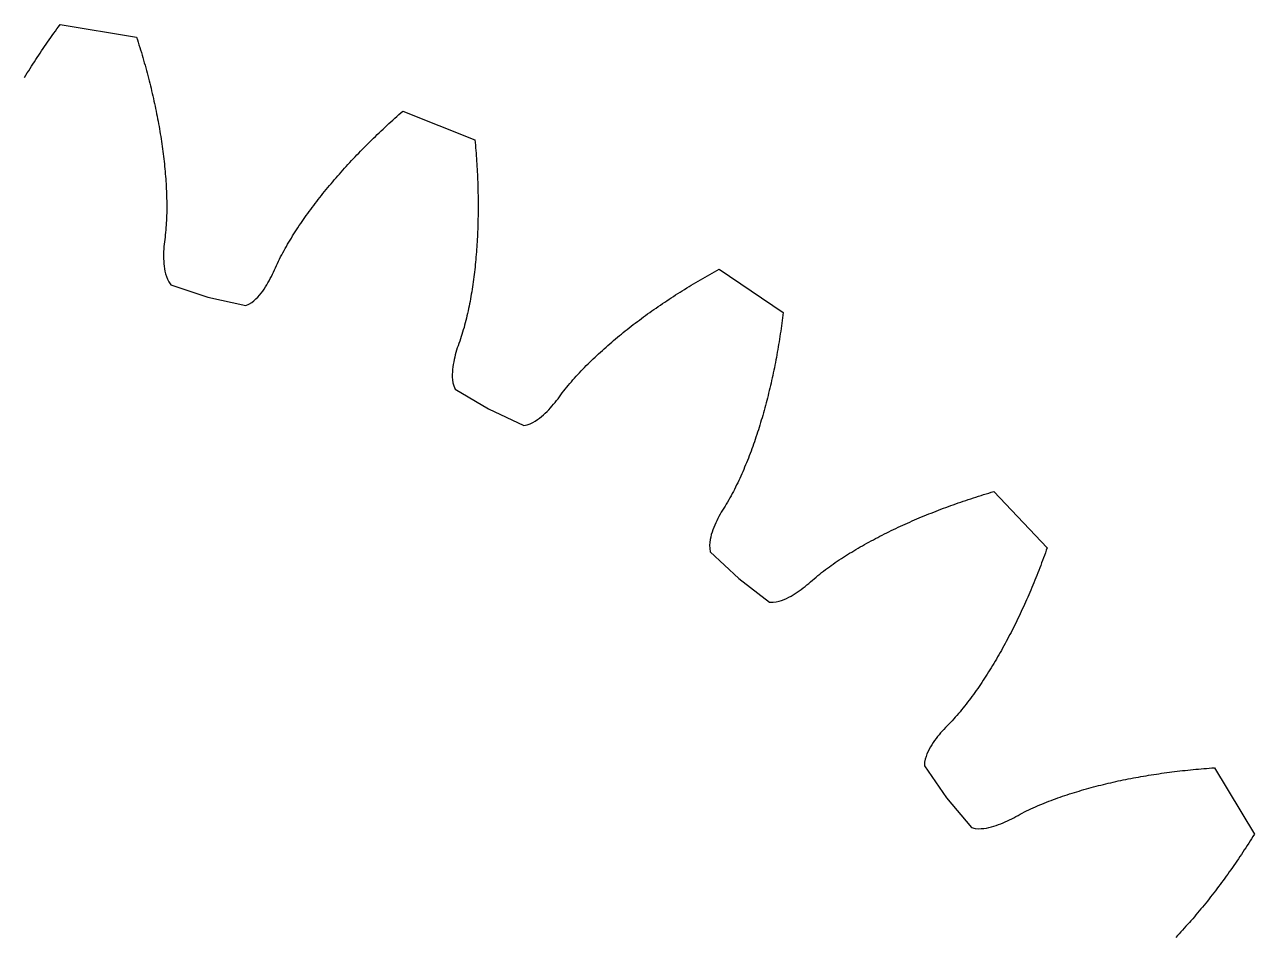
# Model space of a CAD drawing. Header units: millimetres. Extents: x 0 to 584, y -5 to 410.
# Drawn here: x 269.89 to 293.21, y 233.69 to 251 of the extents above; entities that cross this region are included whole.
import ezdxf

# ---------------------------------------------------------------- set-up
doc = ezdxf.new("R2010")
doc.units = ezdxf.units.MM
doc.layers.add('Default', color=7, linetype='Continuous')
doc.layers.add('GEAR31', color=7, linetype='Continuous')

# ---------------------------------------------------------------- blocks, each defined once
blk = doc.blocks.new('SE')
at = {"layer": 'GEAR31', "color": 7, "linetype": 'Continuous'}
for p, q in [((270.477, 250.875), (270.507, 250.916)), ((270.507, 250.916), (270.537, 250.957)), ((270.537, 250.957), (270.567, 250.999)), ((270.567, 250.999), (272.016, 250.761)), ((270.33, 250.668), (270.359, 250.709)), ((270.359, 250.709), (270.388, 250.751)), ((270.388, 250.751), (270.417, 250.792)), ((270.417, 250.792), (270.447, 250.834)), ((270.447, 250.834), (270.477, 250.875)), ((272.016, 250.761), (272.032, 250.712)), ((272.032, 250.712), (272.047, 250.664)), ((270.16, 250.418), (270.188, 250.459)), ((270.188, 250.459), (270.216, 250.501)), ((270.216, 250.501), (270.244, 250.543)), ((270.244, 250.543), (270.273, 250.585)), ((270.273, 250.585), (270.301, 250.626)), ((270.301, 250.626), (270.33, 250.668)), ((272.047, 250.664), (272.062, 250.615)), ((272.062, 250.615), (272.077, 250.566)), ((272.077, 250.566), (272.092, 250.518)), ((272.092, 250.518), (272.107, 250.469)), ((272.107, 250.469), (272.121, 250.42)), ((269.998, 250.166), (270.024, 250.208)), ((270.024, 250.208), (270.051, 250.25)), ((270.051, 250.25), (270.078, 250.292)), ((270.078, 250.292), (270.105, 250.334)), ((270.105, 250.334), (270.133, 250.376)), ((270.133, 250.376), (270.16, 250.418)), ((272.121, 250.42), (272.135, 250.372)), ((272.135, 250.372), (272.149, 250.323)), ((272.149, 250.323), (272.163, 250.275)), ((272.163, 250.275), (272.177, 250.226)), ((272.177, 250.226), (272.19, 250.178)), ((269.893, 249.998), (269.919, 250.04)), ((269.919, 250.04), (269.945, 250.082)), ((269.945, 250.082), (269.971, 250.124)), ((269.971, 250.124), (269.998, 250.166)), ((272.19, 250.178), (272.203, 250.129)), ((272.203, 250.129), (272.216, 250.081)), ((272.216, 250.081), (272.229, 250.032)), ((272.229, 250.032), (272.242, 249.984)), ((272.242, 249.984), (272.254, 249.935)), ((272.254, 249.935), (272.266, 249.887)), ((272.266, 249.887), (272.278, 249.839)), ((272.278, 249.839), (272.29, 249.79)), ((272.29, 249.79), (272.302, 249.742)), ((272.302, 249.742), (272.313, 249.694)), ((272.313, 249.694), (272.324, 249.645)), ((272.324, 249.645), (272.335, 249.597)), ((272.335, 249.597), (272.346, 249.549)), ((272.346, 249.549), (272.357, 249.501)), ((272.357, 249.501), (272.367, 249.453)), ((272.367, 249.453), (272.377, 249.405)), ((272.377, 249.405), (272.387, 249.357)), ((272.387, 249.357), (272.397, 249.309)), ((272.397, 249.309), (272.406, 249.261)), ((276.952, 249.257), (276.99, 249.291)), ((276.99, 249.291), (277.028, 249.325)), ((277.028, 249.325), (277.067, 249.359)), ((277.067, 249.359), (278.431, 248.815)), ((272.406, 249.261), (272.415, 249.213)), ((272.415, 249.213), (272.424, 249.165)), ((272.424, 249.165), (272.433, 249.117)), ((272.433, 249.117), (272.442, 249.069)), ((272.442, 249.069), (272.45, 249.021)), ((276.69, 249.018), (276.727, 249.052)), ((276.727, 249.052), (276.764, 249.087)), ((276.764, 249.087), (276.801, 249.121)), ((276.801, 249.121), (276.839, 249.155)), ((276.839, 249.155), (276.876, 249.189)), ((276.876, 249.189), (276.914, 249.223)), ((276.914, 249.223), (276.952, 249.257)), ((272.45, 249.021), (272.458, 248.973)), ((272.458, 248.973), (272.466, 248.926)), ((272.466, 248.926), (272.474, 248.878)), ((272.474, 248.878), (272.482, 248.83)), ((272.482, 248.83), (272.489, 248.783)), ((276.437, 248.774), (276.473, 248.809)), ((276.473, 248.809), (276.509, 248.844)), ((276.509, 248.844), (276.544, 248.879)), ((276.544, 248.879), (276.581, 248.914)), ((276.581, 248.914), (276.617, 248.948)), ((276.617, 248.948), (276.653, 248.983)), ((276.653, 248.983), (276.69, 249.018)), ((278.431, 248.815), (278.436, 248.764)), ((272.489, 248.783), (272.496, 248.735)), ((272.496, 248.735), (272.503, 248.687)), ((272.503, 248.687), (272.509, 248.64)), ((272.509, 248.64), (272.515, 248.592)), ((272.515, 248.592), (272.521, 248.545)), ((276.228, 248.562), (276.262, 248.597)), ((276.262, 248.597), (276.297, 248.633)), ((276.297, 248.633), (276.332, 248.668)), ((276.332, 248.668), (276.367, 248.704)), ((276.367, 248.704), (276.402, 248.739)), ((276.402, 248.739), (276.437, 248.774)), ((278.436, 248.764), (278.44, 248.713)), ((278.44, 248.713), (278.445, 248.663)), ((278.445, 248.663), (278.449, 248.612)), ((278.449, 248.612), (278.453, 248.561)), ((272.521, 248.545), (272.527, 248.498)), ((272.527, 248.498), (272.533, 248.45)), ((272.533, 248.45), (272.538, 248.403)), ((272.538, 248.403), (272.543, 248.356)), ((272.543, 248.356), (272.548, 248.309)), ((275.992, 248.31), (276.025, 248.347)), ((276.025, 248.347), (276.058, 248.383)), ((276.058, 248.383), (276.092, 248.419)), ((276.092, 248.419), (276.125, 248.455)), ((276.125, 248.455), (276.159, 248.49)), ((276.159, 248.49), (276.193, 248.526)), ((276.193, 248.526), (276.228, 248.562)), ((278.453, 248.561), (278.456, 248.511)), ((278.456, 248.511), (278.46, 248.46)), ((278.46, 248.46), (278.464, 248.409)), ((278.464, 248.409), (278.467, 248.359)), ((278.467, 248.359), (278.47, 248.309)), ((272.548, 248.309), (272.553, 248.262)), ((272.553, 248.262), (272.557, 248.214)), ((272.557, 248.214), (272.561, 248.167)), ((272.561, 248.167), (272.565, 248.12)), ((272.565, 248.12), (272.568, 248.073)), ((275.798, 248.092), (275.83, 248.128)), ((275.83, 248.128), (275.862, 248.165)), ((275.862, 248.165), (275.894, 248.201)), ((275.894, 248.201), (275.926, 248.238)), ((275.926, 248.238), (275.959, 248.274)), ((275.959, 248.274), (275.992, 248.31)), ((278.47, 248.309), (278.473, 248.258)), ((278.473, 248.258), (278.475, 248.208)), ((278.475, 248.208), (278.478, 248.158)), ((278.478, 248.158), (278.48, 248.108)), ((278.48, 248.108), (278.482, 248.058)), ((272.568, 248.073), (272.572, 248.027)), ((272.572, 248.027), (272.575, 247.98)), ((272.575, 247.98), (272.577, 247.933)), ((272.577, 247.933), (272.58, 247.886)), ((272.58, 247.886), (272.582, 247.84)), ((275.611, 247.87), (275.642, 247.907)), ((275.642, 247.907), (275.673, 247.944)), ((275.673, 247.944), (275.704, 247.981)), ((275.704, 247.981), (275.735, 248.018)), ((275.735, 248.018), (275.766, 248.055)), ((275.766, 248.055), (275.798, 248.092)), ((278.482, 248.058), (278.484, 248.008)), ((278.484, 248.008), (278.486, 247.958)), ((278.486, 247.958), (278.487, 247.908)), ((278.487, 247.908), (278.489, 247.858)), ((272.582, 247.84), (272.584, 247.793)), ((272.584, 247.793), (272.585, 247.747)), ((272.585, 247.747), (272.586, 247.7)), ((272.586, 247.7), (272.587, 247.654)), ((272.587, 247.654), (272.588, 247.607)), ((275.404, 247.607), (275.433, 247.645)), ((275.433, 247.645), (275.462, 247.683)), ((275.462, 247.683), (275.491, 247.721)), ((275.491, 247.721), (275.521, 247.758)), ((275.521, 247.758), (275.551, 247.795)), ((275.551, 247.795), (275.581, 247.833)), ((275.581, 247.833), (275.611, 247.87)), ((278.489, 247.858), (278.49, 247.808)), ((278.49, 247.808), (278.491, 247.759)), ((278.491, 247.759), (278.491, 247.709)), ((278.491, 247.709), (278.492, 247.66)), ((278.492, 247.66), (278.492, 247.61)), ((272.587, 247.423), (272.586, 247.377)), ((272.588, 247.469), (272.587, 247.423)), ((272.588, 247.607), (272.588, 247.561)), ((272.588, 247.561), (272.588, 247.515)), ((272.588, 247.515), (272.588, 247.469)), ((275.235, 247.379), (275.263, 247.417)), ((275.263, 247.417), (275.29, 247.456)), ((275.29, 247.456), (275.318, 247.494)), ((275.318, 247.494), (275.347, 247.532)), ((275.347, 247.532), (275.375, 247.57)), ((275.375, 247.57), (275.404, 247.607)), ((278.492, 247.413), (278.491, 247.364)), ((278.492, 247.61), (278.492, 247.561)), ((278.492, 247.561), (278.492, 247.511)), ((278.492, 247.511), (278.492, 247.462)), ((278.492, 247.462), (278.492, 247.413)), ((272.577, 247.194), (272.574, 247.149)), ((272.58, 247.24), (272.577, 247.194)), ((272.582, 247.285), (272.58, 247.24)), ((272.584, 247.331), (272.582, 247.285)), ((272.586, 247.377), (272.584, 247.331)), ((275.076, 247.147), (275.102, 247.186)), ((275.102, 247.186), (275.128, 247.225)), ((275.128, 247.225), (275.154, 247.264)), ((275.154, 247.264), (275.181, 247.302)), ((275.181, 247.302), (275.208, 247.341)), ((275.208, 247.341), (275.235, 247.379)), ((278.488, 247.217), (278.486, 247.168)), ((278.489, 247.266), (278.488, 247.217)), ((278.49, 247.315), (278.489, 247.266)), ((278.491, 247.364), (278.49, 247.315)), ((272.556, 246.968), (272.55, 246.923)), ((272.561, 247.013), (272.556, 246.968)), ((272.566, 247.058), (272.561, 247.013)), ((272.57, 247.103), (272.566, 247.058)), ((272.574, 247.149), (272.57, 247.103)), ((274.927, 246.912), (274.951, 246.951)), ((274.951, 246.951), (274.975, 246.991)), ((274.975, 246.991), (275, 247.03)), ((275, 247.03), (275.025, 247.069)), ((275.025, 247.069), (275.05, 247.108)), ((275.05, 247.108), (275.076, 247.147)), ((278.478, 246.974), (278.476, 246.926)), ((278.481, 247.023), (278.478, 246.974)), ((278.483, 247.071), (278.481, 247.023)), ((278.485, 247.12), (278.483, 247.071)), ((278.486, 247.168), (278.485, 247.12)), ((272.533, 246.742), (272.53, 246.697)), ((272.536, 246.788), (272.533, 246.742)), ((272.54, 246.833), (272.536, 246.788)), ((272.545, 246.878), (272.54, 246.833)), ((272.55, 246.923), (272.545, 246.878)), ((274.79, 246.672), (274.812, 246.713)), ((274.812, 246.713), (274.834, 246.753)), ((274.834, 246.753), (274.857, 246.793)), ((274.857, 246.793), (274.88, 246.832)), ((274.88, 246.832), (274.903, 246.872)), ((274.903, 246.872), (274.927, 246.912)), ((278.464, 246.733), (278.46, 246.686)), ((278.467, 246.781), (278.464, 246.733)), ((278.47, 246.83), (278.467, 246.781)), ((278.473, 246.878), (278.47, 246.83)), ((278.476, 246.926), (278.473, 246.878)), ((272.53, 246.697), (272.529, 246.651)), ((272.529, 246.651), (272.529, 246.604)), ((272.529, 246.604), (272.529, 246.558)), ((272.529, 246.558), (272.531, 246.511)), ((272.531, 246.511), (272.534, 246.464)), ((274.686, 246.469), (274.706, 246.51)), ((274.706, 246.51), (274.726, 246.551)), ((274.726, 246.551), (274.747, 246.592)), ((274.747, 246.592), (274.768, 246.632)), ((274.768, 246.632), (274.79, 246.672)), ((278.444, 246.495), (278.439, 246.447)), ((278.448, 246.542), (278.444, 246.495)), ((278.452, 246.59), (278.448, 246.542)), ((278.456, 246.638), (278.452, 246.59)), ((278.46, 246.686), (278.456, 246.638)), ((272.534, 246.464), (272.539, 246.417)), ((272.539, 246.417), (272.546, 246.369)), ((272.546, 246.369), (272.555, 246.321)), ((272.555, 246.321), (272.567, 246.271)), ((272.567, 246.271), (272.582, 246.221)), ((274.573, 246.222), (274.593, 246.263)), ((274.593, 246.263), (274.612, 246.304)), ((274.612, 246.304), (274.631, 246.345)), ((274.631, 246.345), (274.649, 246.387)), ((274.649, 246.387), (274.667, 246.428)), ((274.667, 246.428), (274.686, 246.469)), ((278.418, 246.259), (278.412, 246.212)), ((278.423, 246.306), (278.418, 246.259)), ((278.429, 246.353), (278.423, 246.306)), ((278.434, 246.4), (278.429, 246.353)), ((278.439, 246.447), (278.434, 246.4)), ((282.839, 246.235), (282.884, 246.261)), ((282.884, 246.261), (282.928, 246.286)), ((282.928, 246.286), (282.973, 246.311)), ((282.973, 246.311), (283.017, 246.335)), ((283.017, 246.335), (283.062, 246.36)), ((283.062, 246.36), (284.277, 245.536)), ((272.582, 246.221), (272.601, 246.17)), ((272.601, 246.17), (272.628, 246.117)), ((272.628, 246.117), (272.668, 246.061)), ((272.668, 246.061), (273.367, 245.831)), ((274.434, 245.983), (274.46, 246.022)), ((274.46, 246.022), (274.485, 246.061)), ((274.485, 246.061), (274.508, 246.101)), ((274.508, 246.101), (274.531, 246.141)), ((274.531, 246.141), (274.552, 246.182)), ((274.552, 246.182), (274.573, 246.222)), ((278.386, 246.025), (278.378, 245.979)), ((278.392, 246.072), (278.386, 246.025)), ((278.399, 246.118), (278.392, 246.072)), ((278.406, 246.165), (278.399, 246.118)), ((278.412, 246.212), (278.406, 246.165)), ((282.449, 246.004), (282.492, 246.03)), ((282.492, 246.03), (282.534, 246.056)), ((282.534, 246.056), (282.578, 246.082)), ((282.578, 246.082), (282.621, 246.108)), ((282.621, 246.108), (282.664, 246.134)), ((282.664, 246.134), (282.708, 246.159)), ((282.708, 246.159), (282.752, 246.185)), ((282.752, 246.185), (282.795, 246.21)), ((282.795, 246.21), (282.839, 246.235)), ((273.367, 245.831), (274.085, 245.668)), ((274.242, 245.761), (274.28, 245.796)), ((274.28, 245.796), (274.316, 245.832)), ((274.316, 245.832), (274.348, 245.869)), ((274.348, 245.869), (274.379, 245.906)), ((274.379, 245.906), (274.408, 245.944)), ((274.408, 245.944), (274.434, 245.983)), ((278.347, 245.795), (278.339, 245.749)), ((278.355, 245.841), (278.347, 245.795)), ((278.363, 245.887), (278.355, 245.841)), ((278.371, 245.933), (278.363, 245.887)), ((278.378, 245.979), (278.371, 245.933)), ((282.071, 245.762), (282.112, 245.789)), ((282.112, 245.789), (282.154, 245.817)), ((282.154, 245.817), (282.196, 245.844)), ((282.196, 245.844), (282.237, 245.871)), ((282.237, 245.871), (282.279, 245.897)), ((282.279, 245.897), (282.321, 245.924)), ((282.321, 245.924), (282.364, 245.951)), ((282.364, 245.951), (282.406, 245.977)), ((282.406, 245.977), (282.449, 246.004)), ((274.085, 245.668), (274.148, 245.695)), ((274.148, 245.695), (274.199, 245.727)), ((274.199, 245.727), (274.242, 245.761)), ((278.302, 245.567), (278.292, 245.522)), ((278.311, 245.612), (278.302, 245.567)), ((278.321, 245.658), (278.311, 245.612)), ((278.33, 245.703), (278.321, 245.658)), ((278.339, 245.749), (278.33, 245.703)), ((281.747, 245.539), (281.787, 245.567)), ((281.787, 245.567), (281.827, 245.595)), ((281.827, 245.595), (281.867, 245.623)), ((281.867, 245.623), (281.908, 245.651)), ((281.908, 245.651), (281.948, 245.679)), ((281.948, 245.679), (281.989, 245.707)), ((281.989, 245.707), (282.03, 245.735)), ((282.03, 245.735), (282.071, 245.762)), ((278.248, 245.343), (278.237, 245.299)), ((278.26, 245.388), (278.248, 245.343)), ((278.271, 245.432), (278.26, 245.388)), ((278.281, 245.477), (278.271, 245.432)), ((278.292, 245.522), (278.281, 245.477)), ((281.435, 245.308), (281.473, 245.337)), ((281.473, 245.337), (281.512, 245.366)), ((281.512, 245.366), (281.55, 245.395)), ((281.55, 245.395), (281.589, 245.424)), ((281.589, 245.424), (281.628, 245.453)), ((281.628, 245.453), (281.668, 245.482)), ((281.668, 245.482), (281.707, 245.51)), ((281.707, 245.51), (281.747, 245.539)), ((284.251, 245.334), (284.244, 245.283)), ((284.258, 245.384), (284.251, 245.334)), ((284.265, 245.435), (284.258, 245.384)), ((284.271, 245.485), (284.265, 245.435)), ((284.277, 245.536), (284.271, 245.485)), ((278.172, 245.08), (278.158, 245.037)), ((278.186, 245.124), (278.172, 245.08)), ((278.199, 245.167), (278.186, 245.124)), ((278.212, 245.211), (278.199, 245.167)), ((278.225, 245.255), (278.212, 245.211)), ((278.237, 245.299), (278.225, 245.255)), ((281.134, 245.068), (281.171, 245.099)), ((281.171, 245.099), (281.208, 245.129)), ((281.208, 245.129), (281.245, 245.159)), ((281.245, 245.159), (281.283, 245.189)), ((281.283, 245.189), (281.32, 245.219)), ((281.32, 245.219), (281.358, 245.249)), ((281.358, 245.249), (281.396, 245.278)), ((281.396, 245.278), (281.435, 245.308)), ((284.214, 245.083), (284.206, 245.033)), ((284.222, 245.133), (284.214, 245.083)), ((284.23, 245.183), (284.222, 245.133)), ((284.237, 245.233), (284.23, 245.183)), ((284.244, 245.283), (284.237, 245.233)), ((278.098, 244.866), (278.084, 244.823)), ((278.112, 244.909), (278.098, 244.866)), ((278.127, 244.952), (278.112, 244.909)), ((278.143, 244.995), (278.127, 244.952)), ((278.158, 245.037), (278.143, 244.995)), ((280.848, 244.82), (280.883, 244.852)), ((280.883, 244.852), (280.918, 244.883)), ((280.918, 244.883), (280.953, 244.914)), ((280.953, 244.914), (280.989, 244.945)), ((280.989, 244.945), (281.025, 244.976)), ((281.025, 244.976), (281.061, 245.007)), ((281.061, 245.007), (281.098, 245.038)), ((281.098, 245.038), (281.134, 245.068)), ((284.182, 244.884), (284.173, 244.834)), ((284.19, 244.933), (284.182, 244.884)), ((284.198, 244.983), (284.19, 244.933)), ((284.206, 245.033), (284.198, 244.983)), ((278.038, 244.646), (278.029, 244.6)), ((278.048, 244.691), (278.038, 244.646)), ((278.059, 244.735), (278.048, 244.691)), ((278.072, 244.779), (278.059, 244.735)), ((278.084, 244.823), (278.072, 244.779)), ((280.609, 244.596), (280.642, 244.628)), ((280.642, 244.628), (280.676, 244.661)), ((280.676, 244.661), (280.71, 244.693)), ((280.71, 244.693), (280.744, 244.725)), ((280.744, 244.725), (280.778, 244.757)), ((280.778, 244.757), (280.813, 244.789)), ((280.813, 244.789), (280.848, 244.82)), ((284.137, 244.638), (284.128, 244.589)), ((284.147, 244.687), (284.137, 244.638)), ((284.156, 244.736), (284.147, 244.687)), ((284.165, 244.785), (284.156, 244.736)), ((284.173, 244.834), (284.165, 244.785)), ((278.004, 244.412), (278.003, 244.363)), ((278.008, 244.46), (278.004, 244.412)), ((278.013, 244.508), (278.008, 244.46)), ((278.02, 244.554), (278.013, 244.508)), ((278.029, 244.6), (278.02, 244.554)), ((280.383, 244.363), (280.414, 244.397)), ((280.414, 244.397), (280.446, 244.43)), ((280.446, 244.43), (280.478, 244.464)), ((280.478, 244.464), (280.51, 244.497)), ((280.51, 244.497), (280.543, 244.53)), ((280.543, 244.53), (280.576, 244.563)), ((280.576, 244.563), (280.609, 244.596)), ((284.089, 244.394), (284.078, 244.346)), ((284.099, 244.443), (284.089, 244.394)), ((284.109, 244.491), (284.099, 244.443)), ((284.118, 244.54), (284.109, 244.491)), ((284.128, 244.589), (284.118, 244.54)), ((278.003, 244.363), (278.003, 244.312)), ((278.003, 244.312), (278.007, 244.26)), ((278.007, 244.26), (278.015, 244.206)), ((278.015, 244.206), (278.03, 244.149)), ((278.03, 244.149), (278.057, 244.085)), ((280.173, 244.121), (280.202, 244.156)), ((280.202, 244.156), (280.231, 244.191)), ((280.231, 244.191), (280.261, 244.226)), ((280.261, 244.226), (280.291, 244.261)), ((280.291, 244.261), (280.321, 244.295)), ((280.321, 244.295), (280.352, 244.329)), ((280.352, 244.329), (280.383, 244.363)), ((284.035, 244.153), (284.024, 244.106)), ((284.046, 244.201), (284.035, 244.153)), ((284.057, 244.249), (284.046, 244.201)), ((284.068, 244.298), (284.057, 244.249)), ((284.078, 244.346), (284.068, 244.298)), ((278.057, 244.085), (278.691, 243.71)), ((280.008, 243.904), (280.035, 243.941)), ((280.035, 243.941), (280.061, 243.977)), ((280.061, 243.977), (280.088, 244.014)), ((280.088, 244.014), (280.116, 244.05)), ((280.116, 244.05), (280.144, 244.086)), ((280.144, 244.086), (280.173, 244.121)), ((283.978, 243.916), (283.966, 243.869)), ((283.99, 243.963), (283.978, 243.916)), ((284.001, 244.01), (283.99, 243.963)), ((284.013, 244.058), (284.001, 244.01)), ((284.024, 244.106), (284.013, 244.058)), ((278.691, 243.71), (279.357, 243.396)), ((279.799, 243.662), (279.831, 243.695)), ((279.831, 243.695), (279.863, 243.728)), ((279.863, 243.728), (279.893, 243.763)), ((279.893, 243.763), (279.923, 243.798)), ((279.923, 243.798), (279.952, 243.833)), ((279.952, 243.833), (279.98, 243.868)), ((279.98, 243.868), (280.008, 243.904)), ((283.915, 243.681), (283.902, 243.635)), ((283.928, 243.728), (283.915, 243.681)), ((283.941, 243.775), (283.928, 243.728)), ((283.953, 243.822), (283.941, 243.775)), ((283.966, 243.869), (283.953, 243.822)), ((279.481, 243.429), (279.529, 243.453)), ((279.529, 243.453), (279.575, 243.479)), ((279.575, 243.479), (279.617, 243.507)), ((279.617, 243.507), (279.657, 243.536)), ((279.657, 243.536), (279.695, 243.566)), ((279.695, 243.566), (279.731, 243.597)), ((279.731, 243.597), (279.765, 243.629)), ((279.765, 243.629), (279.799, 243.662)), ((283.848, 243.45), (283.834, 243.404)), ((283.862, 243.496), (283.848, 243.45)), ((283.876, 243.542), (283.862, 243.496)), ((283.889, 243.588), (283.876, 243.542)), ((283.902, 243.635), (283.889, 243.588)), ((279.357, 243.396), (279.424, 243.41)), ((279.424, 243.41), (279.481, 243.429)), ((283.776, 243.222), (283.761, 243.177)), ((283.791, 243.267), (283.776, 243.222)), ((283.806, 243.313), (283.791, 243.267)), ((283.82, 243.358), (283.806, 243.313)), ((283.834, 243.404), (283.82, 243.358)), ((283.699, 242.998), (283.683, 242.953)), ((283.715, 243.042), (283.699, 242.998)), ((283.73, 243.087), (283.715, 243.042)), ((283.746, 243.132), (283.73, 243.087)), ((283.761, 243.177), (283.746, 243.132)), ((283.616, 242.777), (283.599, 242.734)), ((283.633, 242.821), (283.616, 242.777)), ((283.65, 242.865), (283.633, 242.821)), ((283.667, 242.909), (283.65, 242.865)), ((283.683, 242.953), (283.667, 242.909)), ((283.51, 242.518), (283.491, 242.476)), ((283.528, 242.561), (283.51, 242.518)), ((283.546, 242.604), (283.528, 242.561)), ((283.564, 242.647), (283.546, 242.604)), ((283.582, 242.69), (283.564, 242.647)), ((283.599, 242.734), (283.582, 242.69)), ((283.414, 242.308), (283.394, 242.267)), ((283.433, 242.35), (283.414, 242.308)), ((283.453, 242.392), (283.433, 242.35)), ((283.472, 242.434), (283.453, 242.392)), ((283.491, 242.476), (283.472, 242.434)), ((283.289, 242.063), (283.267, 242.023)), ((283.311, 242.103), (283.289, 242.063)), ((283.332, 242.144), (283.311, 242.103)), ((283.353, 242.184), (283.332, 242.144)), ((283.373, 242.225), (283.353, 242.184)), ((283.394, 242.267), (283.373, 242.225)), ((287.932, 242.038), (287.98, 242.054)), ((287.98, 242.054), (288.028, 242.069)), ((288.028, 242.069), (288.077, 242.084)), ((288.077, 242.084), (288.126, 242.099)), ((288.126, 242.099), (288.174, 242.114)), ((288.174, 242.114), (288.223, 242.128)), ((288.223, 242.128), (288.272, 242.143)), ((288.272, 242.143), (289.282, 241.077)), ((283.15, 241.828), (283.127, 241.79)), ((283.175, 241.867), (283.15, 241.828)), ((283.198, 241.905), (283.175, 241.867)), ((283.222, 241.944), (283.198, 241.905)), ((283.244, 241.983), (283.222, 241.944)), ((283.267, 242.023), (283.244, 241.983)), ((287.269, 241.807), (287.315, 241.825)), ((287.315, 241.825), (287.362, 241.842)), ((287.362, 241.842), (287.409, 241.859)), ((287.409, 241.859), (287.455, 241.876)), ((287.455, 241.876), (287.502, 241.893)), ((287.502, 241.893), (287.55, 241.91)), ((287.55, 241.91), (287.597, 241.926)), ((287.597, 241.926), (287.644, 241.943)), ((287.644, 241.943), (287.692, 241.959)), ((287.692, 241.959), (287.74, 241.975)), ((287.74, 241.975), (287.787, 241.991)), ((287.787, 241.991), (287.835, 242.007)), ((287.835, 242.007), (287.883, 242.023)), ((287.883, 242.023), (287.932, 242.038)), ((283.017, 241.59), (282.997, 241.548)), ((283.037, 241.631), (283.017, 241.59)), ((283.059, 241.672), (283.037, 241.631)), ((283.081, 241.712), (283.059, 241.672)), ((283.103, 241.751), (283.081, 241.712)), ((283.127, 241.79), (283.103, 241.751)), ((286.677, 241.565), (286.722, 241.585)), ((286.722, 241.585), (286.767, 241.604)), ((286.767, 241.604), (286.812, 241.623)), ((286.812, 241.623), (286.857, 241.642)), ((286.857, 241.642), (286.902, 241.661)), ((286.902, 241.661), (286.947, 241.68)), ((286.947, 241.68), (286.993, 241.699)), ((286.993, 241.699), (287.038, 241.717)), ((287.038, 241.717), (287.084, 241.735)), ((287.084, 241.735), (287.13, 241.754)), ((287.13, 241.754), (287.176, 241.772)), ((287.176, 241.772), (287.222, 241.789)), ((287.222, 241.789), (287.269, 241.807)), ((282.928, 241.374), (282.914, 241.327)), ((282.943, 241.419), (282.928, 241.374)), ((282.96, 241.463), (282.943, 241.419)), ((282.978, 241.506), (282.96, 241.463)), ((282.997, 241.548), (282.978, 241.506)), ((286.197, 241.339), (286.24, 241.36)), ((286.24, 241.36), (286.283, 241.381)), ((286.283, 241.381), (286.326, 241.403)), ((286.326, 241.403), (286.37, 241.423)), ((286.37, 241.423), (286.413, 241.444)), ((286.413, 241.444), (286.457, 241.465)), ((286.457, 241.465), (286.501, 241.485)), ((286.501, 241.485), (286.545, 241.505)), ((286.545, 241.505), (286.589, 241.525)), ((286.589, 241.525), (286.633, 241.545)), ((286.633, 241.545), (286.677, 241.565)), ((282.885, 241.178), (282.88, 241.124)), ((282.88, 241.124), (282.883, 241.065)), ((282.892, 241.23), (282.885, 241.178)), ((282.902, 241.28), (282.892, 241.23)), ((282.914, 241.327), (282.902, 241.28)), ((285.738, 241.091), (285.779, 241.115)), ((285.779, 241.115), (285.82, 241.138)), ((285.82, 241.138), (285.861, 241.161)), ((285.861, 241.161), (285.902, 241.184)), ((285.902, 241.184), (285.944, 241.207)), ((285.944, 241.207), (285.986, 241.229)), ((285.986, 241.229), (286.028, 241.251)), ((286.028, 241.251), (286.07, 241.274)), ((286.07, 241.274), (286.112, 241.295)), ((286.112, 241.295), (286.155, 241.317)), ((286.155, 241.317), (286.197, 241.339)), ((282.883, 241.065), (282.895, 240.997)), ((282.895, 240.997), (283.434, 240.494)), ((285.38, 240.872), (285.419, 240.897)), ((285.419, 240.897), (285.458, 240.922)), ((285.458, 240.922), (285.497, 240.947)), ((285.497, 240.947), (285.537, 240.971)), ((285.537, 240.971), (285.577, 240.996)), ((285.577, 240.996), (285.617, 241.02)), ((285.617, 241.02), (285.657, 241.044)), ((285.657, 241.044), (285.697, 241.068)), ((285.697, 241.068), (285.738, 241.091)), ((289.213, 240.884), (289.195, 240.837)), ((289.231, 240.932), (289.213, 240.884)), ((289.248, 240.98), (289.231, 240.932)), ((289.265, 241.028), (289.248, 240.98)), ((289.282, 241.077), (289.265, 241.028)), ((285.041, 240.633), (285.078, 240.661)), ((285.078, 240.661), (285.115, 240.688)), ((285.115, 240.688), (285.152, 240.715)), ((285.152, 240.715), (285.189, 240.742)), ((285.189, 240.742), (285.227, 240.768)), ((285.227, 240.768), (285.265, 240.794)), ((285.265, 240.794), (285.303, 240.82)), ((285.303, 240.82), (285.341, 240.846)), ((285.341, 240.846), (285.38, 240.872)), ((289.123, 240.647), (289.105, 240.6)), ((289.141, 240.695), (289.123, 240.647)), ((289.16, 240.742), (289.141, 240.695)), ((289.177, 240.789), (289.16, 240.742)), ((289.195, 240.837), (289.177, 240.789)), ((283.434, 240.494), (284.017, 240.044)), ((284.762, 240.401), (284.796, 240.431)), ((284.796, 240.431), (284.83, 240.461)), ((284.83, 240.461), (284.864, 240.49)), ((284.864, 240.49), (284.899, 240.52)), ((284.899, 240.52), (284.934, 240.549)), ((284.934, 240.549), (284.969, 240.577)), ((284.969, 240.577), (285.005, 240.605)), ((285.005, 240.605), (285.041, 240.633)), ((289.03, 240.414), (289.011, 240.367)), ((289.049, 240.46), (289.03, 240.414)), ((289.068, 240.507), (289.049, 240.46)), ((289.086, 240.553), (289.068, 240.507)), ((289.105, 240.6), (289.086, 240.553)), ((284.425, 240.16), (284.466, 240.184)), ((284.466, 240.184), (284.505, 240.209)), ((284.505, 240.209), (284.544, 240.234)), ((284.544, 240.234), (284.582, 240.26)), ((284.582, 240.26), (284.62, 240.287)), ((284.62, 240.287), (284.656, 240.315)), ((284.656, 240.315), (284.692, 240.343)), ((284.692, 240.343), (284.727, 240.372)), ((284.727, 240.372), (284.762, 240.401)), ((288.933, 240.183), (288.913, 240.138)), ((288.952, 240.229), (288.933, 240.183)), ((288.972, 240.275), (288.952, 240.229)), ((288.991, 240.321), (288.972, 240.275)), ((289.011, 240.367), (288.991, 240.321)), ((284.017, 240.044), (284.086, 240.043)), ((284.086, 240.043), (284.145, 240.05)), ((284.145, 240.05), (284.198, 240.063)), ((284.198, 240.063), (284.247, 240.079)), ((284.247, 240.079), (284.295, 240.097)), ((284.295, 240.097), (284.34, 240.116)), ((284.34, 240.116), (284.383, 240.137)), ((284.383, 240.137), (284.425, 240.16)), ((288.832, 239.957), (288.811, 239.912)), ((288.852, 240.002), (288.832, 239.957)), ((288.873, 240.047), (288.852, 240.002)), ((288.893, 240.092), (288.873, 240.047)), ((288.913, 240.138), (288.893, 240.092)), ((288.727, 239.734), (288.706, 239.69)), ((288.749, 239.778), (288.727, 239.734)), ((288.77, 239.823), (288.749, 239.778)), ((288.791, 239.867), (288.77, 239.823)), ((288.811, 239.912), (288.791, 239.867)), ((288.619, 239.515), (288.597, 239.472)), ((288.641, 239.559), (288.619, 239.515)), ((288.663, 239.602), (288.641, 239.559)), ((288.685, 239.646), (288.663, 239.602)), ((288.706, 239.69), (288.685, 239.646)), ((288.484, 239.258), (288.461, 239.215)), ((288.507, 239.3), (288.484, 239.258)), ((288.53, 239.343), (288.507, 239.3)), ((288.552, 239.386), (288.53, 239.343)), ((288.575, 239.429), (288.552, 239.386)), ((288.597, 239.472), (288.575, 239.429)), ((288.367, 239.048), (288.343, 239.007)), ((288.391, 239.09), (288.367, 239.048)), ((288.415, 239.131), (288.391, 239.09)), ((288.438, 239.173), (288.415, 239.131)), ((288.461, 239.215), (288.438, 239.173)), ((288.222, 238.802), (288.197, 238.762)), ((288.246, 238.843), (288.222, 238.802)), ((288.271, 238.883), (288.246, 238.843)), ((288.295, 238.924), (288.271, 238.883)), ((288.319, 238.965), (288.295, 238.924)), ((288.343, 239.007), (288.319, 238.965)), ((288.07, 238.563), (288.044, 238.524)), ((288.095, 238.603), (288.07, 238.563)), ((288.121, 238.642), (288.095, 238.603)), ((288.146, 238.682), (288.121, 238.642)), ((288.172, 238.722), (288.146, 238.682)), ((288.197, 238.762), (288.172, 238.722)), ((287.911, 238.332), (287.884, 238.295)), ((287.938, 238.37), (287.911, 238.332)), ((287.965, 238.408), (287.938, 238.37)), ((287.991, 238.447), (287.965, 238.408)), ((288.017, 238.485), (287.991, 238.447)), ((288.044, 238.524), (288.017, 238.485)), ((287.745, 238.11), (287.716, 238.074)), ((287.773, 238.146), (287.745, 238.11)), ((287.801, 238.183), (287.773, 238.146)), ((287.829, 238.22), (287.801, 238.183)), ((287.856, 238.257), (287.829, 238.22)), ((287.884, 238.295), (287.856, 238.257)), ((287.54, 237.863), (287.51, 237.829)), ((287.57, 237.897), (287.54, 237.863)), ((287.6, 237.932), (287.57, 237.897)), ((287.63, 237.967), (287.6, 237.932)), ((287.659, 238.002), (287.63, 237.967)), ((287.688, 238.038), (287.659, 238.002)), ((287.716, 238.074), (287.688, 238.038)), ((287.322, 237.632), (287.291, 237.599)), ((287.353, 237.665), (287.322, 237.632)), ((287.385, 237.698), (287.353, 237.665)), ((287.416, 237.73), (287.385, 237.698)), ((287.448, 237.763), (287.416, 237.73)), ((287.479, 237.796), (287.448, 237.763)), ((287.51, 237.829), (287.479, 237.796)), ((287.12, 237.382), (287.094, 237.342)), ((287.147, 237.42), (287.12, 237.382)), ((287.175, 237.457), (287.147, 237.42)), ((287.203, 237.494), (287.175, 237.457)), ((287.232, 237.529), (287.203, 237.494)), ((287.261, 237.564), (287.232, 237.529)), ((287.291, 237.599), (287.261, 237.564)), ((287.003, 237.169), (286.985, 237.12)), ((287.024, 237.215), (287.003, 237.169)), ((287.046, 237.259), (287.024, 237.215)), ((287.069, 237.302), (287.046, 237.259)), ((287.094, 237.342), (287.069, 237.302)), ((286.959, 237.009), (286.957, 236.941)), ((286.957, 236.941), (287.374, 236.334)), ((286.97, 237.068), (286.959, 237.009)), ((286.985, 237.12), (286.97, 237.068)), ((290.725, 236.673), (290.773, 236.683)), ((290.773, 236.683), (290.82, 236.692)), ((290.82, 236.692), (290.868, 236.701)), ((290.868, 236.701), (290.916, 236.711)), ((290.916, 236.711), (290.964, 236.719)), ((290.964, 236.719), (291.012, 236.728)), ((291.012, 236.728), (291.061, 236.737)), ((291.061, 236.737), (291.109, 236.745)), ((291.109, 236.745), (291.158, 236.753)), ((291.158, 236.753), (291.206, 236.761)), ((291.206, 236.761), (291.255, 236.769)), ((291.255, 236.769), (291.304, 236.777)), ((291.304, 236.777), (291.353, 236.784)), ((291.353, 236.784), (291.402, 236.792)), ((291.402, 236.792), (291.451, 236.799)), ((291.451, 236.799), (291.5, 236.806)), ((291.5, 236.806), (291.55, 236.812)), ((291.55, 236.812), (291.599, 236.819)), ((291.599, 236.819), (291.649, 236.825)), ((291.649, 236.825), (291.698, 236.832)), ((291.698, 236.832), (291.748, 236.838)), ((291.748, 236.838), (291.798, 236.844)), ((291.798, 236.844), (291.848, 236.849)), ((291.848, 236.849), (291.898, 236.855)), ((291.898, 236.855), (291.948, 236.86)), ((291.948, 236.86), (291.998, 236.865)), ((291.998, 236.865), (292.049, 236.87)), ((292.049, 236.87), (292.099, 236.875)), ((292.099, 236.875), (292.15, 236.88)), ((292.15, 236.88), (292.2, 236.884)), ((292.2, 236.884), (292.251, 236.888)), ((292.251, 236.888), (292.302, 236.892)), ((292.302, 236.892), (292.352, 236.896)), ((292.352, 236.896), (292.403, 236.9)), ((292.403, 236.9), (292.454, 236.904)), ((292.454, 236.904), (293.211, 235.645)), ((289.798, 236.436), (289.843, 236.45)), ((289.843, 236.45), (289.888, 236.463)), ((289.888, 236.463), (289.934, 236.477)), ((289.934, 236.477), (289.979, 236.49)), ((289.979, 236.49), (290.025, 236.503)), ((290.025, 236.503), (290.071, 236.516)), ((290.071, 236.516), (290.116, 236.528)), ((290.116, 236.528), (290.163, 236.541)), ((290.163, 236.541), (290.209, 236.553)), ((290.209, 236.553), (290.255, 236.565)), ((290.255, 236.565), (290.301, 236.576)), ((290.301, 236.576), (290.348, 236.588)), ((290.348, 236.588), (290.395, 236.599)), ((290.395, 236.599), (290.441, 236.61)), ((290.441, 236.61), (290.488, 236.621)), ((290.488, 236.621), (290.535, 236.632)), ((290.535, 236.632), (290.583, 236.642)), ((290.583, 236.642), (290.63, 236.653)), ((290.63, 236.653), (290.677, 236.663)), ((290.677, 236.663), (290.725, 236.673)), ((287.374, 236.334), (287.847, 235.769)), ((289.142, 236.198), (289.184, 236.216)), ((289.184, 236.216), (289.227, 236.233)), ((289.227, 236.233), (289.27, 236.251)), ((289.27, 236.251), (289.313, 236.268)), ((289.313, 236.268), (289.356, 236.284)), ((289.356, 236.284), (289.4, 236.3)), ((289.4, 236.3), (289.443, 236.316)), ((289.443, 236.316), (289.487, 236.332)), ((289.487, 236.332), (289.531, 236.348)), ((289.531, 236.348), (289.575, 236.363)), ((289.575, 236.363), (289.619, 236.378)), ((289.619, 236.378), (289.664, 236.393)), ((289.664, 236.393), (289.708, 236.408)), ((289.708, 236.408), (289.753, 236.422)), ((289.753, 236.422), (289.798, 236.436)), ((288.691, 235.979), (288.731, 236.001)), ((288.731, 236.001), (288.771, 236.023)), ((288.771, 236.023), (288.811, 236.044)), ((288.811, 236.044), (288.851, 236.065)), ((288.851, 236.065), (288.892, 236.085)), ((288.892, 236.085), (288.933, 236.105)), ((288.933, 236.105), (288.974, 236.124)), ((288.974, 236.124), (289.016, 236.143)), ((289.016, 236.143), (289.058, 236.162)), ((289.058, 236.162), (289.1, 236.18)), ((289.1, 236.18), (289.142, 236.198)), ((287.847, 235.769), (287.914, 235.753)), ((287.914, 235.753), (287.973, 235.748)), ((287.973, 235.748), (288.028, 235.749)), ((288.028, 235.749), (288.08, 235.753)), ((288.08, 235.753), (288.13, 235.761)), ((288.13, 235.761), (288.178, 235.77)), ((288.178, 235.77), (288.225, 235.781)), ((288.225, 235.781), (288.271, 235.794)), ((288.271, 235.794), (288.316, 235.809)), ((288.316, 235.809), (288.36, 235.825)), ((288.36, 235.825), (288.403, 235.841)), ((288.403, 235.841), (288.446, 235.859)), ((288.446, 235.859), (288.488, 235.877)), ((288.488, 235.877), (288.53, 235.896)), ((288.53, 235.896), (288.571, 235.916)), ((288.571, 235.916), (288.611, 235.936)), ((288.611, 235.936), (288.652, 235.957)), ((288.652, 235.957), (288.691, 235.979)), ((293.13, 235.516), (293.103, 235.473)), ((293.157, 235.559), (293.13, 235.516)), ((293.184, 235.602), (293.157, 235.559)), ((293.211, 235.645), (293.184, 235.602)), ((292.992, 235.303), (292.964, 235.261)), ((293.02, 235.345), (292.992, 235.303)), ((293.047, 235.387), (293.02, 235.345)), ((293.075, 235.43), (293.047, 235.387)), ((293.103, 235.473), (293.075, 235.43)), ((292.822, 235.052), (292.794, 235.011)), ((292.851, 235.094), (292.822, 235.052)), ((292.879, 235.135), (292.851, 235.094)), ((292.908, 235.177), (292.879, 235.135)), ((292.936, 235.219), (292.908, 235.177)), ((292.964, 235.261), (292.936, 235.219)), ((292.678, 234.848), (292.649, 234.808)), ((292.707, 234.889), (292.678, 234.848)), ((292.736, 234.929), (292.707, 234.889)), ((292.765, 234.97), (292.736, 234.929)), ((292.794, 235.011), (292.765, 234.97)), ((292.501, 234.609), (292.471, 234.57)), ((292.531, 234.649), (292.501, 234.609)), ((292.561, 234.688), (292.531, 234.649)), ((292.59, 234.728), (292.561, 234.688)), ((292.62, 234.768), (292.59, 234.728)), ((292.649, 234.808), (292.62, 234.768)), ((292.32, 234.377), (292.29, 234.339)), ((292.351, 234.415), (292.32, 234.377)), ((292.381, 234.454), (292.351, 234.415)), ((292.411, 234.492), (292.381, 234.454)), ((292.441, 234.531), (292.411, 234.492)), ((292.471, 234.57), (292.441, 234.531)), ((292.135, 234.151), (292.104, 234.114)), ((292.166, 234.188), (292.135, 234.151)), ((292.197, 234.226), (292.166, 234.188)), ((292.228, 234.263), (292.197, 234.226)), ((292.259, 234.301), (292.228, 234.263)), ((292.29, 234.339), (292.259, 234.301)), ((291.914, 233.897), (291.882, 233.861)), ((291.946, 233.932), (291.914, 233.897)), ((291.978, 233.968), (291.946, 233.932)), ((292.009, 234.004), (291.978, 233.968)), ((292.041, 234.041), (292.009, 234.004)), ((292.073, 234.077), (292.041, 234.041)), ((292.104, 234.114), (292.073, 234.077)), ((291.752, 233.721), (291.719, 233.687)), ((291.785, 233.756), (291.752, 233.721)), ((291.817, 233.791), (291.785, 233.756)), ((291.85, 233.826), (291.817, 233.791)), ((291.882, 233.861), (291.85, 233.826))]:
    blk.add_line(p, q, dxfattribs=at)

msp = doc.modelspace()

# ---------------------------------------------------------------- block references
at = {"layer": 'Default'}
msp.add_blockref('SE', (0, 0), dxfattribs=at)

doc.saveas('drawing.dxf')
